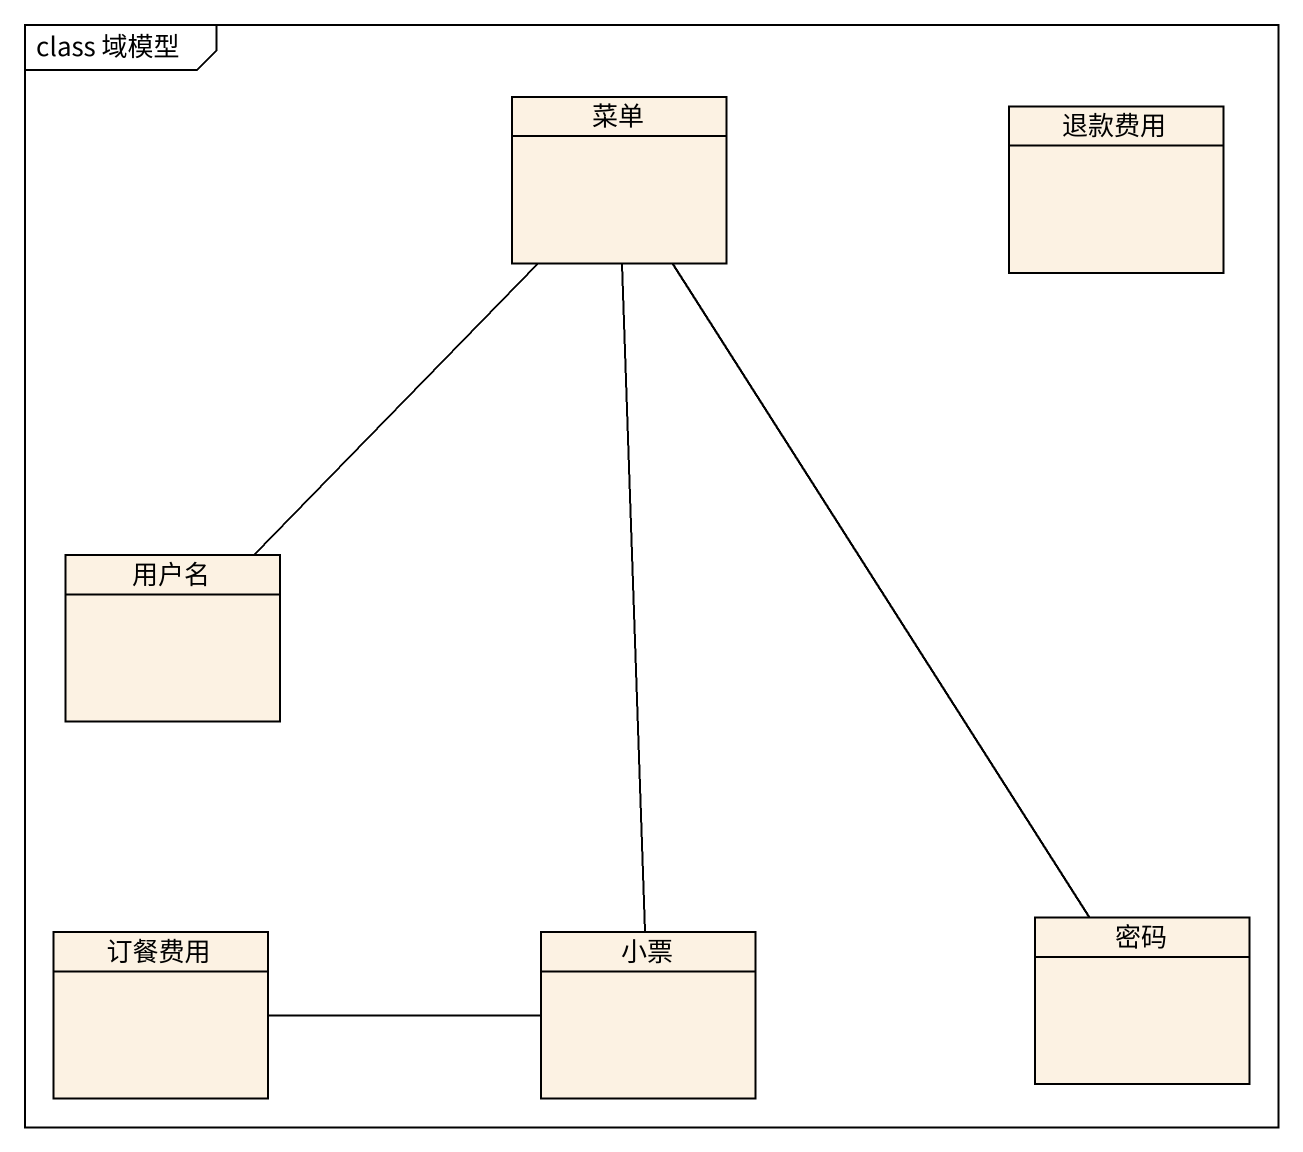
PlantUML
@startuml
mainframe class 域模型
hide circle
hide empty members
class 菜单
class 退款费用
class 用户名
class 订餐费用
class 小票
class 密码
菜单 -- 密码
用户名 -up- 菜单
订餐费用 -right- 小票
小票 -up- 菜单
@enduml
